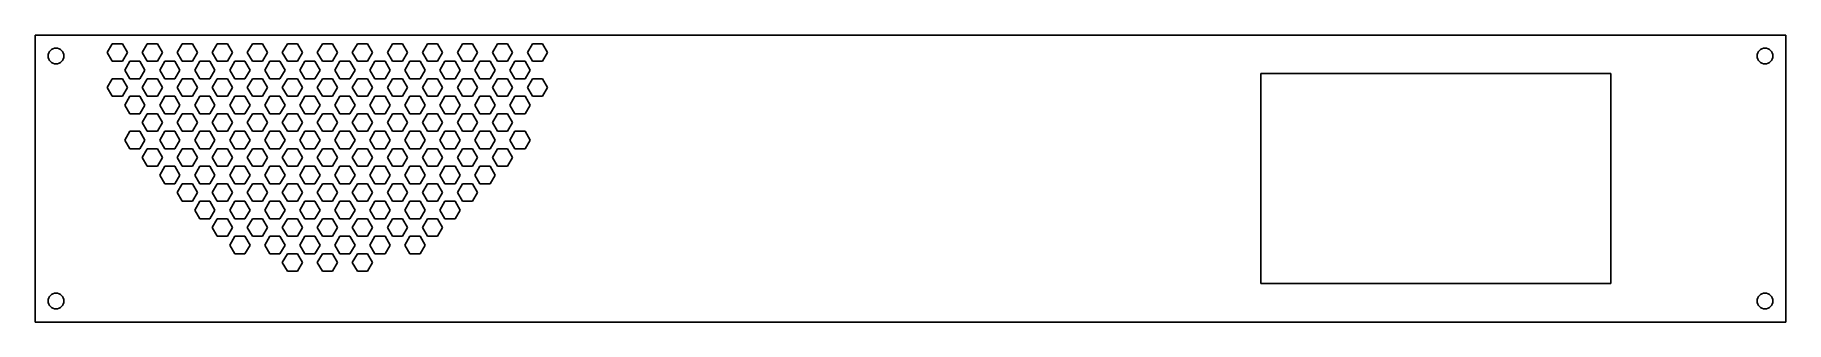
# Model space of a CAD drawing. Header units: millimetres. Extents: x 0 to 500, y -82 to 0.
import ezdxf

# ---------------------------------------------------------------- set-up
doc = ezdxf.new("R2010")
doc.units = ezdxf.units.MM

msp = doc.modelspace()

# ---------------------------------------------------------------- linework, layer by layer
at = {"color": 7, "linetype": 'Continuous', "lineweight": 25}
for p, q in [((0, -82), (0, 0)), ((0, 0), (500, 0)), ((500, 0), (500, -82)), ((22.06, -2.5), (20.61, -5)), ((20.61, -5), (22.06, -7.5)), ((24.94, -2.5), (22.06, -2.5)), ((26.39, -5), (24.94, -2.5)), ((24.94, -7.5), (26.39, -5)), ((32.06, -2.5), (30.61, -5)), ((30.61, -5), (32.06, -7.5)), ((34.94, -2.5), (32.06, -2.5)), ((36.39, -5), (34.94, -2.5)), ((34.94, -7.5), (36.39, -5)), ((42.06, -2.5), (40.61, -5)), ((40.61, -5), (42.06, -7.5)), ((44.94, -2.5), (42.06, -2.5)), ((46.39, -5), (44.94, -2.5)), ((44.94, -7.5), (46.39, -5)), ((52.06, -2.5), (50.61, -5)), ((50.61, -5), (52.06, -7.5)), ((54.94, -2.5), (52.06, -2.5)), ((56.39, -5), (54.94, -2.5)), ((54.94, -7.5), (56.39, -5)), ((62.06, -2.5), (60.61, -5)), ((60.61, -5), (62.06, -7.5)), ((64.94, -2.5), (62.06, -2.5)), ((66.39, -5), (64.94, -2.5)), ((64.94, -7.5), (66.39, -5)), ((72.06, -2.5), (70.61, -5)), ((70.61, -5), (72.06, -7.5)), ((74.94, -2.5), (72.06, -2.5)), ((76.39, -5), (74.94, -2.5)), ((74.94, -7.5), (76.39, -5)), ((82.06, -2.5), (80.61, -5)), ((80.61, -5), (82.06, -7.5)), ((84.94, -2.5), (82.06, -2.5)), ((86.39, -5), (84.94, -2.5)), ((84.94, -7.5), (86.39, -5)), ((92.06, -2.5), (90.61, -5)), ((90.61, -5), (92.06, -7.5)), ((94.94, -2.5), (92.06, -2.5)), ((96.39, -5), (94.94, -2.5)), ((94.94, -7.5), (96.39, -5)), ((102.06, -2.5), (100.61, -5)), ((100.61, -5), (102.06, -7.5)), ((104.94, -2.5), (102.06, -2.5)), ((106.39, -5), (104.94, -2.5)), ((104.94, -7.5), (106.39, -5)), ((112.06, -2.5), (110.61, -5)), ((110.61, -5), (112.06, -7.5)), ((114.94, -2.5), (112.06, -2.5)), ((116.39, -5), (114.94, -2.5)), ((114.94, -7.5), (116.39, -5)), ((122.06, -2.5), (120.61, -5)), ((120.61, -5), (122.06, -7.5)), ((124.94, -2.5), (122.06, -2.5)), ((126.39, -5), (124.94, -2.5)), ((124.94, -7.5), (126.39, -5)), ((132.06, -2.5), (130.61, -5)), ((130.61, -5), (132.06, -7.5)), ((134.94, -2.5), (132.06, -2.5)), ((136.39, -5), (134.94, -2.5)), ((134.94, -7.5), (136.39, -5)), ((142.06, -2.5), (140.61, -5)), ((140.61, -5), (142.06, -7.5)), ((144.94, -2.5), (142.06, -2.5)), ((146.39, -5), (144.94, -2.5)), ((144.94, -7.5), (146.39, -5)), ((22.06, -7.5), (24.94, -7.5)), ((27.06, -7.5), (25.61, -10)), ((25.61, -10), (27.06, -12.5)), ((29.94, -7.5), (27.06, -7.5)), ((31.39, -10), (29.94, -7.5)), ((29.94, -12.5), (31.39, -10)), ((32.06, -7.5), (34.94, -7.5)), ((37.06, -7.5), (35.61, -10)), ((35.61, -10), (37.06, -12.5)), ((39.94, -7.5), (37.06, -7.5)), ((41.39, -10), (39.94, -7.5)), ((39.94, -12.5), (41.39, -10)), ((42.06, -7.5), (44.94, -7.5)), ((47.06, -7.5), (45.61, -10)), ((45.61, -10), (47.06, -12.5)), ((49.94, -7.5), (47.06, -7.5)), ((51.39, -10), (49.94, -7.5)), ((49.94, -12.5), (51.39, -10)), ((52.06, -7.5), (54.94, -7.5)), ((57.06, -7.5), (55.61, -10)), ((55.61, -10), (57.06, -12.5)), ((59.94, -7.5), (57.06, -7.5)), ((61.39, -10), (59.94, -7.5)), ((59.94, -12.5), (61.39, -10)), ((62.06, -7.5), (64.94, -7.5)), ((67.06, -7.5), (65.61, -10)), ((65.61, -10), (67.06, -12.5)), ((69.94, -7.5), (67.06, -7.5)), ((71.39, -10), (69.94, -7.5)), ((69.94, -12.5), (71.39, -10)), ((72.06, -7.5), (74.94, -7.5)), ((77.06, -7.5), (75.61, -10)), ((75.61, -10), (77.06, -12.5)), ((79.94, -7.5), (77.06, -7.5)), ((81.39, -10), (79.94, -7.5)), ((79.94, -12.5), (81.39, -10)), ((82.06, -7.5), (84.94, -7.5)), ((87.06, -7.5), (85.61, -10)), ((85.61, -10), (87.06, -12.5)), ((89.94, -7.5), (87.06, -7.5)), ((91.39, -10), (89.94, -7.5)), ((89.94, -12.5), (91.39, -10)), ((92.06, -7.5), (94.94, -7.5)), ((97.06, -7.5), (95.61, -10)), ((95.61, -10), (97.06, -12.5)), ((99.94, -7.5), (97.06, -7.5)), ((101.39, -10), (99.94, -7.5)), ((99.94, -12.5), (101.39, -10)), ((102.06, -7.5), (104.94, -7.5)), ((107.06, -7.5), (105.61, -10)), ((105.61, -10), (107.06, -12.5)), ((109.94, -7.5), (107.06, -7.5)), ((111.39, -10), (109.94, -7.5)), ((109.94, -12.5), (111.39, -10)), ((112.06, -7.5), (114.94, -7.5)), ((117.06, -7.5), (115.61, -10)), ((115.61, -10), (117.06, -12.5)), ((119.94, -7.5), (117.06, -7.5)), ((121.39, -10), (119.94, -7.5)), ((119.94, -12.5), (121.39, -10)), ((122.06, -7.5), (124.94, -7.5)), ((127.06, -7.5), (125.61, -10)), ((125.61, -10), (127.06, -12.5)), ((129.94, -7.5), (127.06, -7.5)), ((131.39, -10), (129.94, -7.5)), ((129.94, -12.5), (131.39, -10)), ((132.06, -7.5), (134.94, -7.5)), ((137.06, -7.5), (135.61, -10)), ((135.61, -10), (137.06, -12.5)), ((139.94, -7.5), (137.06, -7.5)), ((141.39, -10), (139.94, -7.5)), ((139.94, -12.5), (141.39, -10)), ((142.06, -7.5), (144.94, -7.5)), ((22.06, -12.5), (20.61, -15)), ((20.61, -15), (22.06, -17.5)), ((24.94, -12.5), (22.06, -12.5)), ((26.39, -15), (24.94, -12.5)), ((24.94, -17.5), (26.39, -15)), ((27.06, -12.5), (29.94, -12.5)), ((32.06, -12.5), (30.61, -15)), ((30.61, -15), (32.06, -17.5)), ((34.94, -12.5), (32.06, -12.5)), ((36.39, -15), (34.94, -12.5)), ((34.94, -17.5), (36.39, -15)), ((37.06, -12.5), (39.94, -12.5)), ((42.06, -12.5), (40.61, -15)), ((40.61, -15), (42.06, -17.5)), ((44.94, -12.5), (42.06, -12.5)), ((46.39, -15), (44.94, -12.5)), ((44.94, -17.5), (46.39, -15)), ((47.06, -12.5), (49.94, -12.5)), ((52.06, -12.5), (50.61, -15)), ((50.61, -15), (52.06, -17.5)), ((54.94, -12.5), (52.06, -12.5)), ((56.39, -15), (54.94, -12.5)), ((54.94, -17.5), (56.39, -15)), ((57.06, -12.5), (59.94, -12.5)), ((62.06, -12.5), (60.61, -15)), ((60.61, -15), (62.06, -17.5)), ((64.94, -12.5), (62.06, -12.5)), ((66.39, -15), (64.94, -12.5)), ((64.94, -17.5), (66.39, -15)), ((67.06, -12.5), (69.94, -12.5)), ((72.06, -12.5), (70.61, -15)), ((70.61, -15), (72.06, -17.5)), ((74.94, -12.5), (72.06, -12.5)), ((76.39, -15), (74.94, -12.5)), ((74.94, -17.5), (76.39, -15)), ((77.06, -12.5), (79.94, -12.5)), ((82.06, -12.5), (80.61, -15)), ((80.61, -15), (82.06, -17.5)), ((84.94, -12.5), (82.06, -12.5)), ((86.39, -15), (84.94, -12.5)), ((84.94, -17.5), (86.39, -15)), ((87.06, -12.5), (89.94, -12.5)), ((92.06, -12.5), (90.61, -15)), ((90.61, -15), (92.06, -17.5)), ((94.94, -12.5), (92.06, -12.5)), ((96.39, -15), (94.94, -12.5)), ((94.94, -17.5), (96.39, -15)), ((97.06, -12.5), (99.94, -12.5)), ((102.06, -12.5), (100.61, -15)), ((100.61, -15), (102.06, -17.5)), ((104.94, -12.5), (102.06, -12.5)), ((106.39, -15), (104.94, -12.5)), ((104.94, -17.5), (106.39, -15)), ((107.06, -12.5), (109.94, -12.5)), ((112.06, -12.5), (110.61, -15)), ((110.61, -15), (112.06, -17.5)), ((114.94, -12.5), (112.06, -12.5)), ((116.39, -15), (114.94, -12.5)), ((114.94, -17.5), (116.39, -15)), ((117.06, -12.5), (119.94, -12.5)), ((122.06, -12.5), (120.61, -15)), ((120.61, -15), (122.06, -17.5)), ((124.94, -12.5), (122.06, -12.5)), ((126.39, -15), (124.94, -12.5)), ((124.94, -17.5), (126.39, -15)), ((127.06, -12.5), (129.94, -12.5)), ((132.06, -12.5), (130.61, -15)), ((130.61, -15), (132.06, -17.5)), ((134.94, -12.5), (132.06, -12.5)), ((136.39, -15), (134.94, -12.5)), ((134.94, -17.5), (136.39, -15)), ((137.06, -12.5), (139.94, -12.5)), ((142.06, -12.5), (140.61, -15)), ((140.61, -15), (142.06, -17.5)), ((144.94, -12.5), (142.06, -12.5)), ((146.39, -15), (144.94, -12.5)), ((144.94, -17.5), (146.39, -15)), ((350, -11), (350, -71)), ((450, -11), (350, -11)), ((450, -71), (450, -11)), ((22.06, -17.5), (24.94, -17.5)), ((27.06, -17.5), (25.61, -20)), ((25.61, -20), (27.06, -22.5)), ((29.94, -17.5), (27.06, -17.5)), ((31.39, -20), (29.94, -17.5)), ((29.94, -22.5), (31.39, -20)), ((32.06, -17.5), (34.94, -17.5)), ((37.06, -17.5), (35.61, -20)), ((35.61, -20), (37.06, -22.5)), ((39.94, -17.5), (37.06, -17.5)), ((41.39, -20), (39.94, -17.5)), ((39.94, -22.5), (41.39, -20)), ((42.06, -17.5), (44.94, -17.5)), ((47.06, -17.5), (45.61, -20)), ((45.61, -20), (47.06, -22.5)), ((49.94, -17.5), (47.06, -17.5)), ((51.39, -20), (49.94, -17.5)), ((49.94, -22.5), (51.39, -20)), ((52.06, -17.5), (54.94, -17.5)), ((57.06, -17.5), (55.61, -20)), ((55.61, -20), (57.06, -22.5)), ((59.94, -17.5), (57.06, -17.5)), ((61.39, -20), (59.94, -17.5)), ((59.94, -22.5), (61.39, -20)), ((62.06, -17.5), (64.94, -17.5)), ((67.06, -17.5), (65.61, -20)), ((65.61, -20), (67.06, -22.5)), ((69.94, -17.5), (67.06, -17.5)), ((71.39, -20), (69.94, -17.5)), ((69.94, -22.5), (71.39, -20)), ((72.06, -17.5), (74.94, -17.5)), ((77.06, -17.5), (75.61, -20)), ((75.61, -20), (77.06, -22.5)), ((79.94, -17.5), (77.06, -17.5)), ((81.39, -20), (79.94, -17.5)), ((79.94, -22.5), (81.39, -20)), ((82.06, -17.5), (84.94, -17.5)), ((87.06, -17.5), (85.61, -20)), ((85.61, -20), (87.06, -22.5)), ((89.94, -17.5), (87.06, -17.5)), ((91.39, -20), (89.94, -17.5)), ((89.94, -22.5), (91.39, -20)), ((92.06, -17.5), (94.94, -17.5)), ((97.06, -17.5), (95.61, -20)), ((95.61, -20), (97.06, -22.5)), ((99.94, -17.5), (97.06, -17.5)), ((101.39, -20), (99.94, -17.5)), ((99.94, -22.5), (101.39, -20)), ((102.06, -17.5), (104.94, -17.5)), ((107.06, -17.5), (105.61, -20)), ((105.61, -20), (107.06, -22.5)), ((109.94, -17.5), (107.06, -17.5)), ((111.39, -20), (109.94, -17.5)), ((109.94, -22.5), (111.39, -20)), ((112.06, -17.5), (114.94, -17.5)), ((117.06, -17.5), (115.61, -20)), ((115.61, -20), (117.06, -22.5)), ((119.94, -17.5), (117.06, -17.5)), ((121.39, -20), (119.94, -17.5)), ((119.94, -22.5), (121.39, -20)), ((122.06, -17.5), (124.94, -17.5)), ((127.06, -17.5), (125.61, -20)), ((125.61, -20), (127.06, -22.5)), ((129.94, -17.5), (127.06, -17.5)), ((131.39, -20), (129.94, -17.5)), ((129.94, -22.5), (131.39, -20)), ((132.06, -17.5), (134.94, -17.5)), ((137.06, -17.5), (135.61, -20)), ((135.61, -20), (137.06, -22.5)), ((139.94, -17.5), (137.06, -17.5)), ((141.39, -20), (139.94, -17.5)), ((139.94, -22.5), (141.39, -20)), ((142.06, -17.5), (144.94, -17.5)), ((27.06, -22.5), (29.94, -22.5)), ((32.06, -22.5), (30.61, -25)), ((30.61, -25), (32.06, -27.5)), ((34.94, -22.5), (32.06, -22.5)), ((36.39, -25), (34.94, -22.5)), ((34.94, -27.5), (36.39, -25)), ((37.06, -22.5), (39.94, -22.5)), ((42.06, -22.5), (40.61, -25)), ((40.61, -25), (42.06, -27.5)), ((44.94, -22.5), (42.06, -22.5)), ((46.39, -25), (44.94, -22.5)), ((44.94, -27.5), (46.39, -25)), ((47.06, -22.5), (49.94, -22.5)), ((52.06, -22.5), (50.61, -25)), ((50.61, -25), (52.06, -27.5)), ((54.94, -22.5), (52.06, -22.5)), ((56.39, -25), (54.94, -22.5)), ((54.94, -27.5), (56.39, -25)), ((57.06, -22.5), (59.94, -22.5)), ((62.06, -22.5), (60.61, -25)), ((60.61, -25), (62.06, -27.5)), ((64.94, -22.5), (62.06, -22.5)), ((66.39, -25), (64.94, -22.5)), ((64.94, -27.5), (66.39, -25)), ((67.06, -22.5), (69.94, -22.5)), ((72.06, -22.5), (70.61, -25)), ((70.61, -25), (72.06, -27.5)), ((74.94, -22.5), (72.06, -22.5)), ((76.39, -25), (74.94, -22.5)), ((74.94, -27.5), (76.39, -25)), ((77.06, -22.5), (79.94, -22.5)), ((82.06, -22.5), (80.61, -25)), ((80.61, -25), (82.06, -27.5)), ((84.94, -22.5), (82.06, -22.5)), ((86.39, -25), (84.94, -22.5)), ((84.94, -27.5), (86.39, -25)), ((87.06, -22.5), (89.94, -22.5)), ((92.06, -22.5), (90.61, -25)), ((90.61, -25), (92.06, -27.5)), ((94.94, -22.5), (92.06, -22.5)), ((96.39, -25), (94.94, -22.5)), ((94.94, -27.5), (96.39, -25)), ((97.06, -22.5), (99.94, -22.5)), ((102.06, -22.5), (100.61, -25)), ((100.61, -25), (102.06, -27.5)), ((104.94, -22.5), (102.06, -22.5)), ((106.39, -25), (104.94, -22.5)), ((104.94, -27.5), (106.39, -25)), ((107.06, -22.5), (109.94, -22.5)), ((112.06, -22.5), (110.61, -25)), ((110.61, -25), (112.06, -27.5)), ((114.94, -22.5), (112.06, -22.5)), ((116.39, -25), (114.94, -22.5)), ((114.94, -27.5), (116.39, -25)), ((117.06, -22.5), (119.94, -22.5)), ((122.06, -22.5), (120.61, -25)), ((120.61, -25), (122.06, -27.5)), ((124.94, -22.5), (122.06, -22.5)), ((126.39, -25), (124.94, -22.5)), ((124.94, -27.5), (126.39, -25)), ((127.06, -22.5), (129.94, -22.5)), ((132.06, -22.5), (130.61, -25)), ((130.61, -25), (132.06, -27.5)), ((134.94, -22.5), (132.06, -22.5)), ((136.39, -25), (134.94, -22.5)), ((134.94, -27.5), (136.39, -25)), ((137.06, -22.5), (139.94, -22.5)), ((27.06, -27.5), (25.61, -30)), ((25.61, -30), (27.06, -32.5)), ((29.94, -27.5), (27.06, -27.5)), ((31.39, -30), (29.94, -27.5)), ((29.94, -32.5), (31.39, -30)), ((32.06, -27.5), (34.94, -27.5)), ((37.06, -27.5), (35.61, -30)), ((35.61, -30), (37.06, -32.5)), ((39.94, -27.5), (37.06, -27.5)), ((41.39, -30), (39.94, -27.5)), ((39.94, -32.5), (41.39, -30)), ((42.06, -27.5), (44.94, -27.5)), ((47.06, -27.5), (45.61, -30)), ((45.61, -30), (47.06, -32.5)), ((49.94, -27.5), (47.06, -27.5)), ((51.39, -30), (49.94, -27.5)), ((49.94, -32.5), (51.39, -30)), ((52.06, -27.5), (54.94, -27.5)), ((57.06, -27.5), (55.61, -30)), ((55.61, -30), (57.06, -32.5)), ((59.94, -27.5), (57.06, -27.5)), ((61.39, -30), (59.94, -27.5)), ((59.94, -32.5), (61.39, -30)), ((62.06, -27.5), (64.94, -27.5)), ((67.06, -27.5), (65.61, -30)), ((65.61, -30), (67.06, -32.5)), ((69.94, -27.5), (67.06, -27.5)), ((71.39, -30), (69.94, -27.5)), ((69.94, -32.5), (71.39, -30)), ((72.06, -27.5), (74.94, -27.5)), ((77.06, -27.5), (75.61, -30)), ((75.61, -30), (77.06, -32.5)), ((79.94, -27.5), (77.06, -27.5)), ((81.39, -30), (79.94, -27.5)), ((79.94, -32.5), (81.39, -30)), ((82.06, -27.5), (84.94, -27.5)), ((87.06, -27.5), (85.61, -30)), ((85.61, -30), (87.06, -32.5)), ((89.94, -27.5), (87.06, -27.5)), ((91.39, -30), (89.94, -27.5)), ((89.94, -32.5), (91.39, -30)), ((92.06, -27.5), (94.94, -27.5)), ((97.06, -27.5), (95.61, -30)), ((95.61, -30), (97.06, -32.5)), ((99.94, -27.5), (97.06, -27.5)), ((101.39, -30), (99.94, -27.5)), ((99.94, -32.5), (101.39, -30)), ((102.06, -27.5), (104.94, -27.5)), ((107.06, -27.5), (105.61, -30)), ((105.61, -30), (107.06, -32.5)), ((109.94, -27.5), (107.06, -27.5)), ((111.39, -30), (109.94, -27.5)), ((109.94, -32.5), (111.39, -30)), ((112.06, -27.5), (114.94, -27.5)), ((117.06, -27.5), (115.61, -30)), ((115.61, -30), (117.06, -32.5)), ((119.94, -27.5), (117.06, -27.5)), ((121.39, -30), (119.94, -27.5)), ((119.94, -32.5), (121.39, -30)), ((122.06, -27.5), (124.94, -27.5)), ((127.06, -27.5), (125.61, -30)), ((125.61, -30), (127.06, -32.5)), ((129.94, -27.5), (127.06, -27.5)), ((131.39, -30), (129.94, -27.5)), ((129.94, -32.5), (131.39, -30)), ((132.06, -27.5), (134.94, -27.5)), ((137.06, -27.5), (135.61, -30)), ((135.61, -30), (137.06, -32.5)), ((139.94, -27.5), (137.06, -27.5)), ((141.39, -30), (139.94, -27.5)), ((139.94, -32.5), (141.39, -30)), ((27.06, -32.5), (29.94, -32.5)), ((32.06, -32.5), (30.61, -35)), ((30.61, -35), (32.06, -37.5)), ((34.94, -32.5), (32.06, -32.5)), ((36.39, -35), (34.94, -32.5)), ((34.94, -37.5), (36.39, -35)), ((37.06, -32.5), (39.94, -32.5)), ((42.06, -32.5), (40.61, -35)), ((40.61, -35), (42.06, -37.5)), ((44.94, -32.5), (42.06, -32.5)), ((46.39, -35), (44.94, -32.5)), ((44.94, -37.5), (46.39, -35)), ((47.06, -32.5), (49.94, -32.5)), ((52.06, -32.5), (50.61, -35)), ((50.61, -35), (52.06, -37.5)), ((54.94, -32.5), (52.06, -32.5)), ((56.39, -35), (54.94, -32.5)), ((54.94, -37.5), (56.39, -35)), ((57.06, -32.5), (59.94, -32.5)), ((62.06, -32.5), (60.61, -35)), ((60.61, -35), (62.06, -37.5)), ((64.94, -32.5), (62.06, -32.5)), ((66.39, -35), (64.94, -32.5)), ((64.94, -37.5), (66.39, -35)), ((67.06, -32.5), (69.94, -32.5)), ((72.06, -32.5), (70.61, -35)), ((70.61, -35), (72.06, -37.5)), ((74.94, -32.5), (72.06, -32.5)), ((76.39, -35), (74.94, -32.5)), ((74.94, -37.5), (76.39, -35)), ((77.06, -32.5), (79.94, -32.5)), ((82.06, -32.5), (80.61, -35)), ((80.61, -35), (82.06, -37.5)), ((84.94, -32.5), (82.06, -32.5)), ((86.39, -35), (84.94, -32.5)), ((84.94, -37.5), (86.39, -35)), ((87.06, -32.5), (89.94, -32.5)), ((92.06, -32.5), (90.61, -35)), ((90.61, -35), (92.06, -37.5)), ((94.94, -32.5), (92.06, -32.5)), ((96.39, -35), (94.94, -32.5)), ((94.94, -37.5), (96.39, -35)), ((97.06, -32.5), (99.94, -32.5)), ((102.06, -32.5), (100.61, -35)), ((100.61, -35), (102.06, -37.5)), ((104.94, -32.5), (102.06, -32.5)), ((106.39, -35), (104.94, -32.5)), ((104.94, -37.5), (106.39, -35)), ((107.06, -32.5), (109.94, -32.5)), ((112.06, -32.5), (110.61, -35)), ((110.61, -35), (112.06, -37.5)), ((114.94, -32.5), (112.06, -32.5)), ((116.39, -35), (114.94, -32.5)), ((114.94, -37.5), (116.39, -35)), ((117.06, -32.5), (119.94, -32.5)), ((122.06, -32.5), (120.61, -35)), ((120.61, -35), (122.06, -37.5)), ((124.94, -32.5), (122.06, -32.5)), ((126.39, -35), (124.94, -32.5)), ((124.94, -37.5), (126.39, -35)), ((127.06, -32.5), (129.94, -32.5)), ((132.06, -32.5), (130.61, -35)), ((130.61, -35), (132.06, -37.5)), ((134.94, -32.5), (132.06, -32.5)), ((136.39, -35), (134.94, -32.5)), ((134.94, -37.5), (136.39, -35)), ((137.06, -32.5), (139.94, -32.5)), ((32.06, -37.5), (34.94, -37.5)), ((37.06, -37.5), (35.61, -40)), ((35.61, -40), (37.06, -42.5)), ((39.94, -37.5), (37.06, -37.5)), ((41.39, -40), (39.94, -37.5)), ((39.94, -42.5), (41.39, -40)), ((42.06, -37.5), (44.94, -37.5)), ((47.06, -37.5), (45.61, -40)), ((45.61, -40), (47.06, -42.5)), ((49.94, -37.5), (47.06, -37.5)), ((51.39, -40), (49.94, -37.5)), ((49.94, -42.5), (51.39, -40)), ((52.06, -37.5), (54.94, -37.5)), ((57.06, -37.5), (55.61, -40)), ((55.61, -40), (57.06, -42.5)), ((59.94, -37.5), (57.06, -37.5)), ((61.39, -40), (59.94, -37.5)), ((59.94, -42.5), (61.39, -40)), ((62.06, -37.5), (64.94, -37.5)), ((67.06, -37.5), (65.61, -40)), ((65.61, -40), (67.06, -42.5)), ((69.94, -37.5), (67.06, -37.5)), ((71.39, -40), (69.94, -37.5)), ((69.94, -42.5), (71.39, -40)), ((72.06, -37.5), (74.94, -37.5)), ((77.06, -37.5), (75.61, -40)), ((75.61, -40), (77.06, -42.5)), ((79.94, -37.5), (77.06, -37.5)), ((81.39, -40), (79.94, -37.5)), ((79.94, -42.5), (81.39, -40)), ((82.06, -37.5), (84.94, -37.5)), ((87.06, -37.5), (85.61, -40)), ((85.61, -40), (87.06, -42.5)), ((89.94, -37.5), (87.06, -37.5)), ((91.39, -40), (89.94, -37.5)), ((89.94, -42.5), (91.39, -40)), ((92.06, -37.5), (94.94, -37.5)), ((97.06, -37.5), (95.61, -40)), ((95.61, -40), (97.06, -42.5)), ((99.94, -37.5), (97.06, -37.5)), ((101.39, -40), (99.94, -37.5)), ((99.94, -42.5), (101.39, -40)), ((102.06, -37.5), (104.94, -37.5)), ((107.06, -37.5), (105.61, -40)), ((105.61, -40), (107.06, -42.5)), ((109.94, -37.5), (107.06, -37.5)), ((111.39, -40), (109.94, -37.5)), ((109.94, -42.5), (111.39, -40)), ((112.06, -37.5), (114.94, -37.5)), ((117.06, -37.5), (115.61, -40)), ((115.61, -40), (117.06, -42.5)), ((119.94, -37.5), (117.06, -37.5)), ((121.39, -40), (119.94, -37.5)), ((119.94, -42.5), (121.39, -40)), ((122.06, -37.5), (124.94, -37.5)), ((127.06, -37.5), (125.61, -40)), ((125.61, -40), (127.06, -42.5)), ((129.94, -37.5), (127.06, -37.5)), ((131.39, -40), (129.94, -37.5)), ((129.94, -42.5), (131.39, -40)), ((132.06, -37.5), (134.94, -37.5)), ((37.06, -42.5), (39.94, -42.5)), ((42.06, -42.5), (40.61, -45)), ((40.61, -45), (42.06, -47.5)), ((44.94, -42.5), (42.06, -42.5)), ((46.39, -45), (44.94, -42.5)), ((44.94, -47.5), (46.39, -45)), ((47.06, -42.5), (49.94, -42.5)), ((52.06, -42.5), (50.61, -45)), ((50.61, -45), (52.06, -47.5)), ((54.94, -42.5), (52.06, -42.5)), ((56.39, -45), (54.94, -42.5)), ((54.94, -47.5), (56.39, -45)), ((57.06, -42.5), (59.94, -42.5)), ((62.06, -42.5), (60.61, -45)), ((60.61, -45), (62.06, -47.5)), ((64.94, -42.5), (62.06, -42.5)), ((66.39, -45), (64.94, -42.5)), ((64.94, -47.5), (66.39, -45)), ((67.06, -42.5), (69.94, -42.5)), ((72.06, -42.5), (70.61, -45)), ((70.61, -45), (72.06, -47.5)), ((74.94, -42.5), (72.06, -42.5)), ((76.39, -45), (74.94, -42.5)), ((74.94, -47.5), (76.39, -45)), ((77.06, -42.5), (79.94, -42.5)), ((82.06, -42.5), (80.61, -45)), ((80.61, -45), (82.06, -47.5)), ((84.94, -42.5), (82.06, -42.5)), ((86.39, -45), (84.94, -42.5)), ((84.94, -47.5), (86.39, -45)), ((87.06, -42.5), (89.94, -42.5)), ((92.06, -42.5), (90.61, -45)), ((90.61, -45), (92.06, -47.5)), ((94.94, -42.5), (92.06, -42.5)), ((96.39, -45), (94.94, -42.5)), ((94.94, -47.5), (96.39, -45)), ((97.06, -42.5), (99.94, -42.5)), ((102.06, -42.5), (100.61, -45)), ((100.61, -45), (102.06, -47.5)), ((104.94, -42.5), (102.06, -42.5)), ((106.39, -45), (104.94, -42.5)), ((104.94, -47.5), (106.39, -45)), ((107.06, -42.5), (109.94, -42.5)), ((112.06, -42.5), (110.61, -45)), ((110.61, -45), (112.06, -47.5)), ((114.94, -42.5), (112.06, -42.5)), ((116.39, -45), (114.94, -42.5)), ((114.94, -47.5), (116.39, -45)), ((117.06, -42.5), (119.94, -42.5)), ((122.06, -42.5), (120.61, -45)), ((120.61, -45), (122.06, -47.5)), ((124.94, -42.5), (122.06, -42.5)), ((126.39, -45), (124.94, -42.5)), ((124.94, -47.5), (126.39, -45)), ((127.06, -42.5), (129.94, -42.5)), ((42.06, -47.5), (44.94, -47.5)), ((47.06, -47.5), (45.61, -50)), ((45.61, -50), (47.06, -52.5)), ((49.94, -47.5), (47.06, -47.5)), ((51.39, -50), (49.94, -47.5)), ((49.94, -52.5), (51.39, -50)), ((52.06, -47.5), (54.94, -47.5)), ((57.06, -47.5), (55.61, -50)), ((55.61, -50), (57.06, -52.5)), ((59.94, -47.5), (57.06, -47.5)), ((61.39, -50), (59.94, -47.5)), ((59.94, -52.5), (61.39, -50)), ((62.06, -47.5), (64.94, -47.5)), ((67.06, -47.5), (65.61, -50)), ((65.61, -50), (67.06, -52.5)), ((69.94, -47.5), (67.06, -47.5)), ((71.39, -50), (69.94, -47.5)), ((69.94, -52.5), (71.39, -50)), ((72.06, -47.5), (74.94, -47.5)), ((77.06, -47.5), (75.61, -50)), ((75.61, -50), (77.06, -52.5)), ((79.94, -47.5), (77.06, -47.5)), ((81.39, -50), (79.94, -47.5)), ((79.94, -52.5), (81.39, -50)), ((82.06, -47.5), (84.94, -47.5)), ((87.06, -47.5), (85.61, -50)), ((85.61, -50), (87.06, -52.5)), ((89.94, -47.5), (87.06, -47.5)), ((91.39, -50), (89.94, -47.5)), ((89.94, -52.5), (91.39, -50)), ((92.06, -47.5), (94.94, -47.5)), ((97.06, -47.5), (95.61, -50)), ((95.61, -50), (97.06, -52.5)), ((99.94, -47.5), (97.06, -47.5)), ((101.39, -50), (99.94, -47.5)), ((99.94, -52.5), (101.39, -50)), ((102.06, -47.5), (104.94, -47.5)), ((107.06, -47.5), (105.61, -50)), ((105.61, -50), (107.06, -52.5)), ((109.94, -47.5), (107.06, -47.5)), ((111.39, -50), (109.94, -47.5)), ((109.94, -52.5), (111.39, -50)), ((112.06, -47.5), (114.94, -47.5)), ((117.06, -47.5), (115.61, -50)), ((115.61, -50), (117.06, -52.5)), ((119.94, -47.5), (117.06, -47.5)), ((121.39, -50), (119.94, -47.5)), ((119.94, -52.5), (121.39, -50)), ((122.06, -47.5), (124.94, -47.5)), ((47.06, -52.5), (49.94, -52.5)), ((52.06, -52.5), (50.61, -55)), ((50.61, -55), (52.06, -57.5)), ((54.94, -52.5), (52.06, -52.5)), ((56.39, -55), (54.94, -52.5)), ((54.94, -57.5), (56.39, -55)), ((57.06, -52.5), (59.94, -52.5)), ((62.06, -52.5), (60.61, -55)), ((60.61, -55), (62.06, -57.5)), ((64.94, -52.5), (62.06, -52.5)), ((66.39, -55), (64.94, -52.5)), ((64.94, -57.5), (66.39, -55)), ((67.06, -52.5), (69.94, -52.5)), ((72.06, -52.5), (70.61, -55)), ((70.61, -55), (72.06, -57.5)), ((74.94, -52.5), (72.06, -52.5)), ((76.39, -55), (74.94, -52.5)), ((74.94, -57.5), (76.39, -55)), ((77.06, -52.5), (79.94, -52.5)), ((82.06, -52.5), (80.61, -55)), ((80.61, -55), (82.06, -57.5)), ((84.94, -52.5), (82.06, -52.5)), ((86.39, -55), (84.94, -52.5)), ((84.94, -57.5), (86.39, -55)), ((87.06, -52.5), (89.94, -52.5)), ((92.06, -52.5), (90.61, -55)), ((90.61, -55), (92.06, -57.5)), ((94.94, -52.5), (92.06, -52.5)), ((96.39, -55), (94.94, -52.5)), ((94.94, -57.5), (96.39, -55)), ((97.06, -52.5), (99.94, -52.5)), ((102.06, -52.5), (100.61, -55)), ((100.61, -55), (102.06, -57.5)), ((104.94, -52.5), (102.06, -52.5)), ((106.39, -55), (104.94, -52.5)), ((104.94, -57.5), (106.39, -55)), ((107.06, -52.5), (109.94, -52.5)), ((112.06, -52.5), (110.61, -55)), ((110.61, -55), (112.06, -57.5)), ((114.94, -52.5), (112.06, -52.5)), ((116.39, -55), (114.94, -52.5)), ((114.94, -57.5), (116.39, -55)), ((117.06, -52.5), (119.94, -52.5)), ((52.06, -57.5), (54.94, -57.5)), ((57.06, -57.5), (55.61, -60)), ((55.61, -60), (57.06, -62.5)), ((59.94, -57.5), (57.06, -57.5)), ((61.39, -60), (59.94, -57.5)), ((59.94, -62.5), (61.39, -60)), ((62.06, -57.5), (64.94, -57.5)), ((67.06, -57.5), (65.61, -60)), ((65.61, -60), (67.06, -62.5)), ((69.94, -57.5), (67.06, -57.5)), ((71.39, -60), (69.94, -57.5)), ((69.94, -62.5), (71.39, -60)), ((72.06, -57.5), (74.94, -57.5)), ((77.06, -57.5), (75.61, -60)), ((75.61, -60), (77.06, -62.5)), ((79.94, -57.5), (77.06, -57.5)), ((81.39, -60), (79.94, -57.5)), ((79.94, -62.5), (81.39, -60)), ((82.06, -57.5), (84.94, -57.5)), ((87.06, -57.5), (85.61, -60)), ((85.61, -60), (87.06, -62.5)), ((89.94, -57.5), (87.06, -57.5)), ((91.39, -60), (89.94, -57.5)), ((89.94, -62.5), (91.39, -60)), ((92.06, -57.5), (94.94, -57.5)), ((97.06, -57.5), (95.61, -60)), ((95.61, -60), (97.06, -62.5)), ((99.94, -57.5), (97.06, -57.5)), ((101.39, -60), (99.94, -57.5)), ((99.94, -62.5), (101.39, -60)), ((102.06, -57.5), (104.94, -57.5)), ((107.06, -57.5), (105.61, -60)), ((105.61, -60), (107.06, -62.5)), ((109.94, -57.5), (107.06, -57.5)), ((111.39, -60), (109.94, -57.5)), ((109.94, -62.5), (111.39, -60)), ((112.06, -57.5), (114.94, -57.5)), ((57.06, -62.5), (59.94, -62.5)), ((67.06, -62.5), (69.94, -62.5)), ((72.06, -62.5), (70.61, -65)), ((70.61, -65), (72.06, -67.5)), ((74.94, -62.5), (72.06, -62.5)), ((76.39, -65), (74.94, -62.5)), ((74.94, -67.5), (76.39, -65)), ((77.06, -62.5), (79.94, -62.5)), ((82.06, -62.5), (80.61, -65)), ((80.61, -65), (82.06, -67.5)), ((84.94, -62.5), (82.06, -62.5)), ((86.39, -65), (84.94, -62.5)), ((84.94, -67.5), (86.39, -65)), ((87.06, -62.5), (89.94, -62.5)), ((92.06, -62.5), (90.61, -65)), ((90.61, -65), (92.06, -67.5)), ((94.94, -62.5), (92.06, -62.5)), ((96.39, -65), (94.94, -62.5)), ((94.94, -67.5), (96.39, -65)), ((97.06, -62.5), (99.94, -62.5)), ((107.06, -62.5), (109.94, -62.5)), ((72.06, -67.5), (74.94, -67.5)), ((82.06, -67.5), (84.94, -67.5)), ((92.06, -67.5), (94.94, -67.5)), ((350, -71), (450, -71)), ((500, -82), (0, -82))]:
    msp.add_line(p, q, dxfattribs=at)
for centre in [(6, -6), (494, -6), (6, -76), (494, -76)]:
    msp.add_circle(centre, 2.25, dxfattribs=at)

doc.saveas('drawing.dxf')
